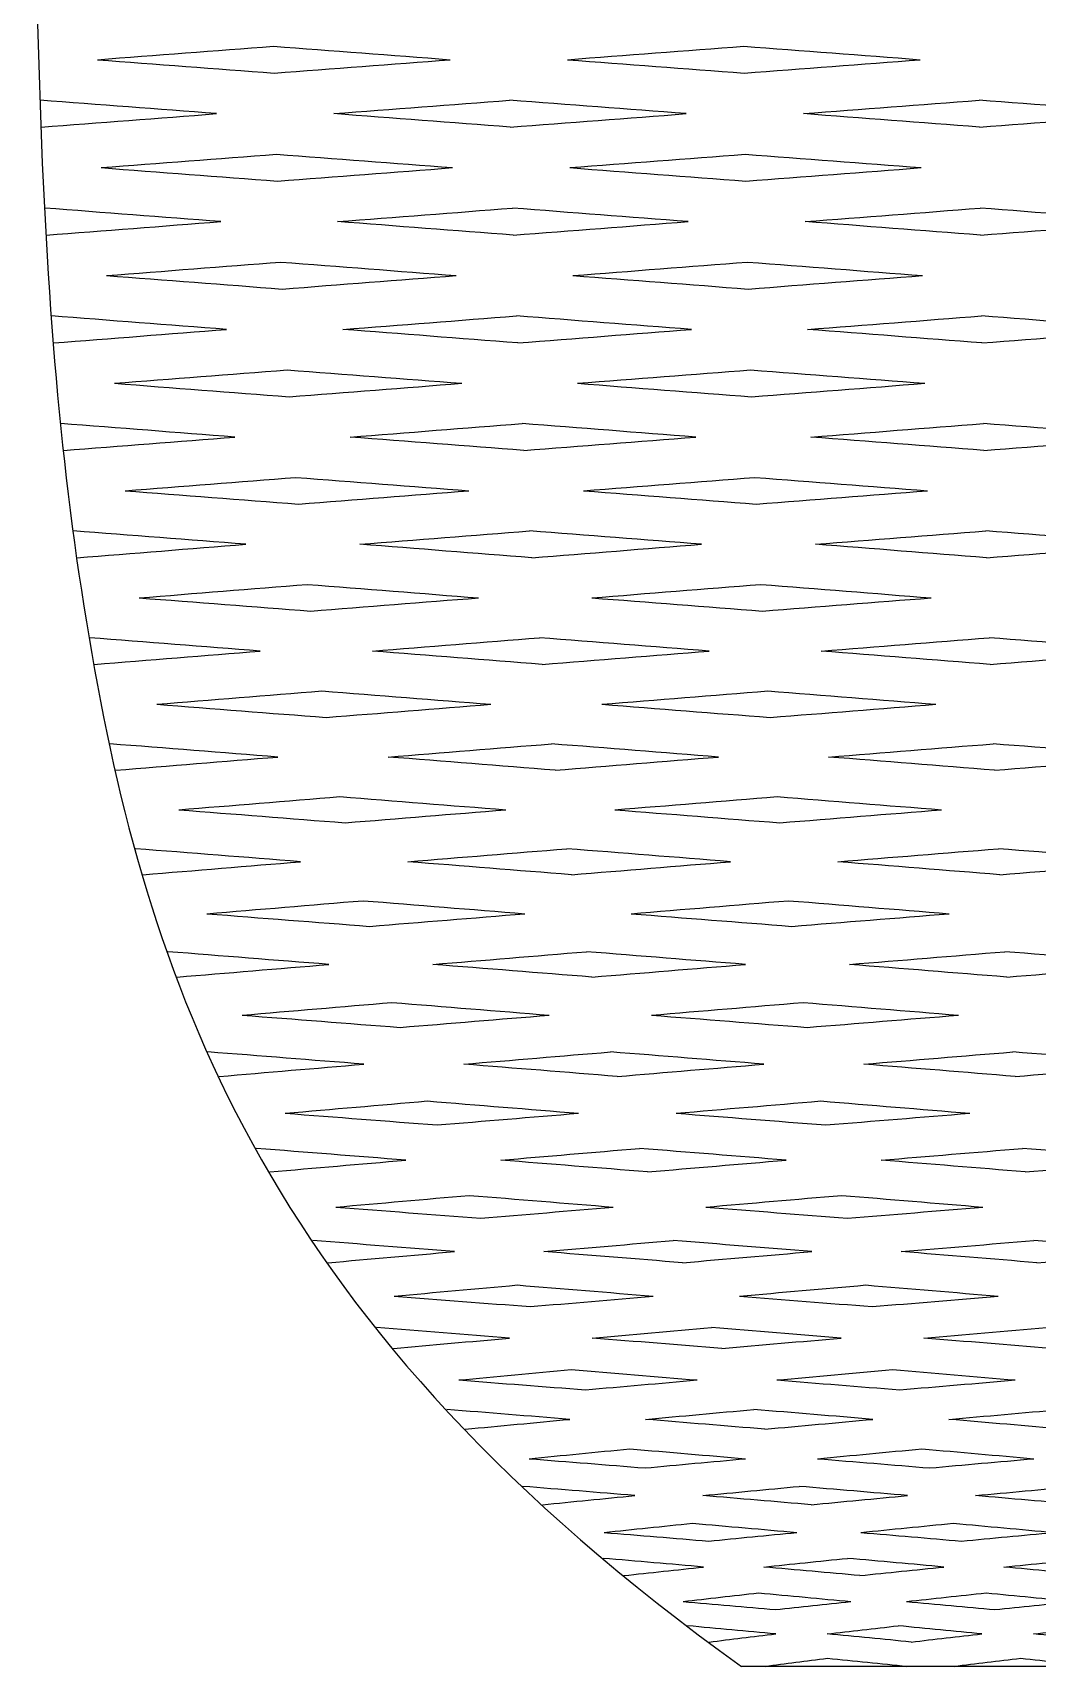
# Model space of a CAD drawing. Extents: x -15.8 to 22.7, y 5.7 to 11.5.
# Drawn here: x -2.965 to -1.208, y 5.681 to 8.537 of the extents above; entities that cross this region are included whole.
import ezdxf

# ---------------------------------------------------------------- set-up
doc = ezdxf.new("R2010")
doc.units = 0
doc.layers.add('DEFAULT', color=7, linetype='CONTINUOUS')

msp = doc.modelspace()

# ---------------------------------------------------------------- linework, layer by layer
at = {"layer": 'DEFAULT'}
msp.add_lwpolyline([(-0.073, 5.6805), (-1.7257, 5.6805)], dxfattribs=at)
for points in [[(-2.9653, 9.8123), (-2.9653, 8.6318), (-2.9653, 8.0416), (-2.862, 7.4513), (-2.7587, 6.861), (-2.5521, 6.2708), (-1.7257, 5.6805)], [(-2.8521, 8.4898), (-2.7495, 8.4977), (-2.6469, 8.5055), (-2.5443, 8.5134), (-2.4413, 8.5055), (-2.3384, 8.4977), (-2.2355, 8.4898)], [(-2.0299, 8.4898), (-1.9273, 8.4977), (-1.8246, 8.5055), (-1.7218, 8.5134), (-1.6189, 8.5055), (-1.5161, 8.4977), (-1.4133, 8.4898)], [(-2.8521, 8.4898), (-2.7491, 8.4819), (-2.6461, 8.4741), (-2.5431, 8.4662), (-2.4406, 8.4741), (-2.3381, 8.4819), (-2.2355, 8.4898)], [(-2.0299, 8.4898), (-1.927, 8.4819), (-1.8241, 8.4741), (-1.7213, 8.4662), (-1.6186, 8.4741), (-1.516, 8.4819), (-1.4133, 8.4898)], [(-2.9506, 8.3718), (-2.8483, 8.3797), (-2.746, 8.3875), (-2.6437, 8.3954), (-2.7465, 8.4032), (-2.8494, 8.4111), (-2.9523, 8.419)], [(-2.1301, 8.3718), (-2.2329, 8.3797), (-2.3356, 8.3875), (-2.4384, 8.3954), (-2.3361, 8.4032), (-2.2336, 8.4111), (-2.1312, 8.419)], [(-2.1301, 8.3718), (-2.0277, 8.3797), (-1.9253, 8.3875), (-1.8228, 8.3954), (-1.9256, 8.4032), (-2.0283, 8.4111), (-2.1312, 8.419)], [(-1.3096, 8.3718), (-1.4123, 8.3797), (-1.5149, 8.3875), (-1.6176, 8.3954), (-1.5151, 8.4032), (-1.4126, 8.4111), (-1.31, 8.419)], [(-1.3096, 8.3718), (-1.2071, 8.3797), (-1.1046, 8.3875), (-1.002, 8.3954), (-1.1046, 8.4032), (-1.2073, 8.4111), (-1.31, 8.419)], [(-2.8456, 8.301), (-2.7435, 8.3088), (-2.6412, 8.3167), (-2.539, 8.3246), (-2.4363, 8.3167), (-2.3336, 8.3088), (-2.231, 8.301)], [(-2.0262, 8.301), (-1.9239, 8.3088), (-1.8216, 8.3167), (-1.7192, 8.3246), (-1.6166, 8.3167), (-1.5141, 8.3088), (-1.4115, 8.301)], [(-2.8456, 8.301), (-2.7428, 8.2931), (-2.64, 8.2853), (-2.5373, 8.2774), (-2.4353, 8.2853), (-2.3332, 8.2931), (-2.231, 8.301)], [(-2.0262, 8.301), (-1.9235, 8.2931), (-1.8209, 8.2853), (-1.7183, 8.2774), (-1.6161, 8.2853), (-1.5139, 8.2931), (-1.4115, 8.301)], [(-2.9417, 8.1831), (-2.84, 8.1909), (-2.7383, 8.1988), (-2.6365, 8.2066), (-2.739, 8.2145), (-2.8416, 8.2224), (-2.9443, 8.2302)], [(-2.1248, 8.1831), (-2.2272, 8.1909), (-2.3296, 8.1988), (-2.4321, 8.2066), (-2.3302, 8.2145), (-2.2283, 8.2224), (-2.1263, 8.2302)], [(-2.1248, 8.1831), (-2.0229, 8.1909), (-1.921, 8.1988), (-1.819, 8.2066), (-1.9214, 8.2145), (-2.0238, 8.2224), (-2.1263, 8.2302)], [(-1.3079, 8.1831), (-1.4101, 8.1909), (-1.5123, 8.1988), (-1.6146, 8.2066), (-1.5126, 8.2145), (-1.4105, 8.2224), (-1.3084, 8.2302)], [(-1.3079, 8.1831), (-1.2058, 8.1909), (-1.1037, 8.1988), (-1.0016, 8.2066), (-1.1038, 8.2145), (-1.206, 8.2224), (-1.3084, 8.2302)], [(-2.836, 8.1123), (-2.7345, 8.1202), (-2.6329, 8.128), (-2.5312, 8.1359), (-2.4289, 8.128), (-2.3266, 8.1202), (-2.2245, 8.1123)], [(-2.0206, 8.1123), (-1.9189, 8.1202), (-1.8171, 8.128), (-1.7153, 8.1359), (-1.6132, 8.128), (-1.5111, 8.1202), (-1.409, 8.1123)], [(-2.836, 8.1123), (-2.7335, 8.1045), (-2.6311, 8.0966), (-2.5288, 8.0888), (-2.4274, 8.0966), (-2.326, 8.1045), (-2.2245, 8.1123)], [(-2.0206, 8.1123), (-1.9183, 8.1045), (-1.8162, 8.0966), (-1.7141, 8.0888), (-1.6125, 8.0966), (-1.5108, 8.1045), (-1.409, 8.1123)], [(-2.929, 7.9946), (-2.8281, 8.0024), (-2.7271, 8.0103), (-2.6261, 8.0181), (-2.7281, 8.026), (-2.8303, 8.0338), (-2.9326, 8.0417)], [(-2.1171, 7.9946), (-2.219, 8.0024), (-2.3209, 8.0103), (-2.4229, 8.0181), (-2.3218, 8.026), (-2.2206, 8.0338), (-2.1193, 8.0417)], [(-2.1171, 7.9946), (-2.016, 8.0024), (-1.9148, 8.0103), (-1.8135, 8.0181), (-1.9153, 8.026), (-2.0173, 8.0338), (-2.1193, 8.0417)], [(-1.3053, 7.9946), (-1.4069, 8.0024), (-1.5086, 8.0103), (-1.6104, 8.0181), (-1.509, 8.026), (-1.4076, 8.0338), (-1.306, 8.0417)], [(-1.3053, 7.9946), (-1.2039, 8.0024), (-1.1025, 8.0103), (-1.001, 8.0181), (-1.1026, 8.026), (-1.2042, 8.0338), (-1.306, 8.0417)], [(-2.8224, 7.9239), (-2.7217, 7.9318), (-2.621, 7.9396), (-2.5202, 7.9475), (-2.4184, 7.9396), (-2.3167, 7.9318), (-2.2151, 7.9239)], [(-2.0127, 7.9239), (-1.9118, 7.9318), (-1.8108, 7.9396), (-1.7098, 7.9475), (-1.6082, 7.9396), (-1.5068, 7.9318), (-1.4054, 7.9239)], [(-2.8224, 7.9239), (-2.7204, 7.9161), (-2.6185, 7.9083), (-2.5168, 7.9004), (-2.4163, 7.9083), (-2.3158, 7.9161), (-2.2151, 7.9239)], [(-2.0127, 7.9239), (-1.911, 7.9161), (-1.8095, 7.9083), (-1.7081, 7.9004), (-1.6073, 7.9083), (-1.5064, 7.9161), (-1.4054, 7.9239)], [(-2.9113, 7.8065), (-2.8115, 7.8143), (-2.7116, 7.8221), (-2.6116, 7.83), (-2.713, 7.8378), (-2.8145, 7.8456), (-2.9162, 7.8534)], [(-2.1065, 7.8065), (-2.2076, 7.8143), (-2.3088, 7.8221), (-2.4102, 7.83), (-2.3101, 7.8378), (-2.2098, 7.8456), (-2.1095, 7.8534)], [(-2.1065, 7.8065), (-2.0064, 7.8143), (-1.9062, 7.8221), (-1.8059, 7.83), (-1.9069, 7.8378), (-2.0081, 7.8456), (-2.1095, 7.8534)], [(-1.3018, 7.8065), (-1.4025, 7.8143), (-1.5034, 7.8221), (-1.6044, 7.83), (-1.504, 7.8378), (-1.4034, 7.8456), (-1.3028, 7.8534)], [(-1.3018, 7.8065), (-1.2013, 7.8143), (-1.1008, 7.8221), (-1.0001, 7.83), (-1.1009, 7.8378), (-1.2018, 7.8456), (-1.3028, 7.8534)], [(-2.8037, 7.736), (-2.7042, 7.7438), (-2.6047, 7.7517), (-2.505, 7.7595), (-2.404, 7.7517), (-2.3031, 7.7438), (-2.2023, 7.736)], [(-2.0019, 7.736), (-1.9021, 7.7438), (-1.8022, 7.7517), (-1.7022, 7.7595), (-1.6015, 7.7517), (-1.501, 7.7438), (-1.4005, 7.736)], [(-2.8037, 7.736), (-2.7025, 7.7282), (-2.6014, 7.7204), (-2.5004, 7.7126), (-2.4012, 7.7204), (-2.3019, 7.7282), (-2.2023, 7.736)], [(-2.0019, 7.736), (-1.9011, 7.7282), (-1.8004, 7.7204), (-1.6999, 7.7126), (-1.6003, 7.7204), (-1.5005, 7.7282), (-1.4005, 7.736)], [(-2.8878, 7.619), (-2.7894, 7.6268), (-2.6909, 7.6346), (-2.5923, 7.6424), (-2.6928, 7.6502), (-2.7934, 7.658), (-2.8942, 7.6658)], [(-2.0924, 7.619), (-2.1925, 7.6268), (-2.2927, 7.6346), (-2.3931, 7.6424), (-2.2943, 7.6502), (-2.1954, 7.658), (-2.0963, 7.6658)], [(-2.0924, 7.619), (-1.9937, 7.6268), (-1.8947, 7.6346), (-1.7956, 7.6424), (-1.8957, 7.6502), (-1.9959, 7.658), (-2.0963, 7.6658)], [(-1.2971, 7.619), (-1.3967, 7.6268), (-1.4965, 7.6346), (-1.5965, 7.6424), (-1.4973, 7.6502), (-1.3979, 7.658), (-1.2984, 7.6658)], [(-1.2971, 7.619), (-1.1979, 7.6268), (-1.0985, 7.6346), (-0.999, 7.6424), (-1.0986, 7.6502), (-1.1984, 7.658), (-1.2984, 7.6658)], [(-2.7792, 7.5488), (-2.6813, 7.5566), (-2.5832, 7.5644), (-2.485, 7.5722), (-2.385, 7.5644), (-2.2852, 7.5566), (-2.1856, 7.5488)], [(-1.9877, 7.5488), (-1.8894, 7.5566), (-1.7908, 7.5644), (-1.6922, 7.5722), (-1.5926, 7.5644), (-1.4933, 7.5566), (-1.3941, 7.5488)], [(-2.7792, 7.5488), (-2.679, 7.5411), (-2.5789, 7.5333), (-2.4791, 7.5256), (-2.3815, 7.5333), (-2.2836, 7.5411), (-2.1856, 7.5488)], [(-1.9877, 7.5488), (-1.888, 7.5411), (-1.7885, 7.5333), (-1.6893, 7.5256), (-1.5911, 7.5333), (-1.4927, 7.5411), (-1.3941, 7.5488)], [(-2.8578, 7.4325), (-2.7613, 7.4403), (-2.6645, 7.448), (-2.5675, 7.4558), (-2.6668, 7.4635), (-2.7662, 7.4713), (-2.8659, 7.479)], [(-2.0744, 7.4325), (-2.1732, 7.4403), (-2.2721, 7.448), (-2.3712, 7.4558), (-2.2741, 7.4635), (-2.1768, 7.4713), (-2.0793, 7.479)], [(-2.0744, 7.4325), (-1.9773, 7.4403), (-1.88, 7.448), (-1.7825, 7.4558), (-1.8812, 7.4635), (-1.9802, 7.4713), (-2.0793, 7.479)], [(-1.2911, 7.4325), (-1.3893, 7.4403), (-1.4877, 7.448), (-1.5863, 7.4558), (-1.4886, 7.4635), (-1.3908, 7.4713), (-1.2927, 7.479)], [(-1.2911, 7.4325), (-1.1934, 7.4403), (-1.0956, 7.448), (-0.9975, 7.4558), (-1.0957, 7.4635), (-1.1941, 7.4713), (-1.2927, 7.479)], [(-2.7483, 7.3627), (-2.6523, 7.3705), (-2.5561, 7.3782), (-2.4596, 7.386), (-2.361, 7.3782), (-2.2626, 7.3705), (-2.1644, 7.3627)], [(-1.9698, 7.3627), (-1.8733, 7.3705), (-1.7765, 7.3782), (-1.6795, 7.386), (-1.5815, 7.3782), (-1.4836, 7.3705), (-1.386, 7.3627)], [(-2.7483, 7.3627), (-2.6494, 7.355), (-2.5507, 7.3473), (-2.4523, 7.3397), (-2.3566, 7.3473), (-2.2607, 7.355), (-2.1644, 7.3627)], [(-1.9698, 7.3627), (-1.8716, 7.355), (-1.7736, 7.3473), (-1.6759, 7.3397), (-1.5795, 7.3473), (-1.4828, 7.355), (-1.386, 7.3627)], [(-2.8202, 7.2474), (-2.7259, 7.2551), (-2.6313, 7.2628), (-2.5364, 7.2705), (-2.6341, 7.2782), (-2.7321, 7.2858), (-2.8304, 7.2935)], [(-2.0519, 7.2474), (-2.1489, 7.2551), (-2.2462, 7.2628), (-2.3438, 7.2705), (-2.2488, 7.2782), (-2.1535, 7.2858), (-2.058, 7.2935)], [(-2.0519, 7.2474), (-1.9569, 7.2551), (-1.8616, 7.2628), (-1.766, 7.2705), (-1.8631, 7.2782), (-1.9604, 7.2858), (-2.058, 7.2935)], [(-1.2835, 7.2474), (-1.3799, 7.2551), (-1.4766, 7.2628), (-1.5735, 7.2705), (-1.4778, 7.2782), (-1.3818, 7.2858), (-1.2856, 7.2935)], [(-1.2835, 7.2474), (-1.1878, 7.2551), (-1.0919, 7.2628), (-0.9957, 7.2705), (-1.0921, 7.2782), (-1.1887, 7.2858), (-1.2856, 7.2935)], [(-2.7097, 7.1782), (-2.616, 7.1859), (-2.5221, 7.1936), (-2.4279, 7.2013), (-2.331, 7.1936), (-2.2344, 7.1859), (-2.138, 7.1782)], [(-1.9474, 7.1782), (-1.8531, 7.1859), (-1.7585, 7.1936), (-1.6636, 7.2013), (-1.5674, 7.1936), (-1.4715, 7.1859), (-1.3758, 7.1782)], [(-2.7097, 7.1782), (-2.6123, 7.1707), (-2.5153, 7.1631), (-2.4186, 7.1555), (-2.3254, 7.1631), (-2.2319, 7.1707), (-2.138, 7.1782)], [(-1.9474, 7.1782), (-1.851, 7.1707), (-1.7548, 7.1631), (-1.659, 7.1555), (-1.5649, 7.1631), (-1.4705, 7.1707), (-1.3758, 7.1782)], [(-2.7726, 7.0647), (-2.6811, 7.0722), (-2.5893, 7.0798), (-2.4971, 7.0874), (-2.5929, 7.095), (-2.6891, 7.1025), (-2.7855, 7.1101)], [(-2.0233, 7.0647), (-2.1183, 7.0722), (-2.2136, 7.0798), (-2.3091, 7.0874), (-2.2168, 7.095), (-2.1241, 7.1025), (-2.0311, 7.1101)], [(-2.0233, 7.0647), (-1.931, 7.0722), (-1.8383, 7.0798), (-1.7452, 7.0874), (-1.8402, 7.095), (-1.9355, 7.1025), (-2.0311, 7.1101)], [(-1.274, 7.0647), (-1.3681, 7.0722), (-1.4625, 7.0798), (-1.5573, 7.0874), (-1.464, 7.095), (-1.3705, 7.1025), (-1.2766, 7.1101)], [(-1.274, 7.0647), (-1.1808, 7.0722), (-1.0872, 7.0798), (-0.9934, 7.0874), (-1.0875, 7.095), (-1.1819, 7.1025), (-1.2766, 7.1101)], [(-2.6605, 6.9965), (-2.5699, 7.0041), (-2.4789, 7.0117), (-2.3876, 7.0193), (-2.2929, 7.0117), (-2.1985, 7.0041), (-2.1044, 6.9965)], [(-1.919, 6.9965), (-1.8275, 7.0041), (-1.7357, 7.0117), (-1.6435, 7.0193), (-1.5496, 7.0117), (-1.4561, 7.0041), (-1.3628, 6.9965)], [(-2.6605, 6.9965), (-2.5653, 6.9891), (-2.4704, 6.9818), (-2.376, 6.9744), (-2.2858, 6.9818), (-2.1953, 6.9891), (-2.1044, 6.9965)], [(-1.919, 6.9965), (-1.8248, 6.9891), (-1.731, 6.9818), (-1.6377, 6.9744), (-1.5465, 6.9818), (-1.4549, 6.9891), (-1.3628, 6.9965)], [(-2.7127, 6.8857), (-2.6247, 6.8931), (-2.5363, 6.9004), (-2.4476, 6.9078), (-2.5409, 6.9152), (-2.6347, 6.9226), (-2.7289, 6.93)], [(-1.9874, 6.8857), (-2.0796, 6.8931), (-2.1723, 6.9004), (-2.2654, 6.9078), (-2.1764, 6.9152), (-2.0869, 6.9226), (-1.9971, 6.93)], [(-1.9874, 6.8857), (-1.8983, 6.8931), (-1.8089, 6.9004), (-1.719, 6.9078), (-1.8113, 6.9152), (-1.904, 6.9226), (-1.9971, 6.93)], [(-1.2621, 6.8857), (-1.3533, 6.8931), (-1.4449, 6.9004), (-1.5369, 6.9078), (-1.4468, 6.9152), (-1.3562, 6.9226), (-1.2653, 6.93)], [(-1.2621, 6.8857), (-1.1719, 6.8931), (-1.0814, 6.9004), (-0.9905, 6.9078), (-1.0817, 6.9152), (-1.1733, 6.9226), (-1.2653, 6.93)], [(-2.5989, 6.8191), (-2.512, 6.8265), (-2.4247, 6.8339), (-2.337, 6.8413), (-2.245, 6.8339), (-2.1534, 6.8265), (-2.0622, 6.8191)], [(-1.8833, 6.8191), (-1.7954, 6.8265), (-1.707, 6.8339), (-1.6182, 6.8413), (-1.5273, 6.8339), (-1.4368, 6.8265), (-1.3466, 6.8191)], [(-2.5989, 6.8191), (-2.5063, 6.812), (-2.4142, 6.8048), (-2.3227, 6.7977), (-2.2363, 6.8048), (-2.1495, 6.812), (-2.0622, 6.8191)], [(-1.8833, 6.8191), (-1.7921, 6.812), (-1.7013, 6.8048), (-1.611, 6.7977), (-1.5234, 6.8048), (-1.4353, 6.812), (-1.3466, 6.8191)], [(-2.6389, 6.7119), (-2.5552, 6.7191), (-2.471, 6.7262), (-2.3864, 6.7334), (-2.4767, 6.7405), (-2.5674, 6.7477), (-2.6587, 6.7548)], [(-1.9431, 6.7119), (-2.0321, 6.7191), (-2.1215, 6.7262), (-2.2114, 6.7334), (-2.1264, 6.7405), (-2.0409, 6.7477), (-1.955, 6.7548)], [(-1.9431, 6.7119), (-1.8581, 6.7191), (-1.7726, 6.7262), (-1.6866, 6.7334), (-1.7756, 6.7405), (-1.865, 6.7477), (-1.955, 6.7548)], [(-1.2473, 6.7119), (-1.3349, 6.7191), (-1.4231, 6.7262), (-1.5117, 6.7334), (-1.4254, 6.7405), (-1.3386, 6.7477), (-1.2512, 6.7548)], [(-1.2473, 6.7119), (-1.161, 6.7191), (-1.0742, 6.7262), (-0.9869, 6.7334), (-1.0745, 6.7405), (-1.1626, 6.7477), (-1.2512, 6.7548)], [(-2.5237, 6.6476), (-2.4414, 6.6548), (-2.3585, 6.6619), (-2.2752, 6.6691), (-2.1866, 6.6619), (-2.0984, 6.6548), (-2.0108, 6.6476)], [(-1.8398, 6.6476), (-1.7561, 6.6548), (-1.6719, 6.6619), (-1.5873, 6.6691), (-1.5, 6.6619), (-1.4132, 6.6548), (-1.3268, 6.6476)], [(-2.5237, 6.6476), (-2.4345, 6.6408), (-2.3459, 6.634), (-2.2579, 6.6271), (-2.1761, 6.634), (-2.0937, 6.6408), (-2.0108, 6.6476)], [(-1.8398, 6.6476), (-1.7522, 6.6408), (-1.6651, 6.634), (-1.5786, 6.6271), (-1.4953, 6.634), (-1.4114, 6.6408), (-1.3268, 6.6476)], [(-2.5508, 6.545), (-2.4721, 6.5519), (-2.3929, 6.5587), (-2.313, 6.5656), (-2.3995, 6.5724), (-2.4865, 6.5792), (-2.5742, 6.5861)], [(-1.8902, 6.545), (-1.9751, 6.5519), (-2.0606, 6.5587), (-2.1467, 6.5656), (-2.0665, 6.5724), (-1.9857, 6.5792), (-1.9043, 6.5861)], [(-1.8902, 6.545), (-1.81, 6.5519), (-1.7292, 6.5587), (-1.6478, 6.5656), (-1.7327, 6.5724), (-1.8182, 6.5792), (-1.9043, 6.5861)], [(-1.2297, 6.545), (-1.313, 6.5519), (-1.3969, 6.5587), (-1.4815, 6.5656), (-1.3997, 6.5724), (-1.3173, 6.5792), (-1.2343, 6.5861)], [(-1.2297, 6.545), (-1.1479, 6.5519), (-1.0655, 6.5587), (-0.9825, 6.5656), (-1.0659, 6.5724), (-1.1498, 6.5792), (-1.2343, 6.5861)], [(-2.4349, 6.4835), (-2.3578, 6.4903), (-2.2801, 6.4972), (-2.2018, 6.504), (-2.1173, 6.4972), (-2.0334, 6.4903), (-1.95, 6.4835)], [(-1.7884, 6.4835), (-1.7097, 6.4903), (-1.6304, 6.4972), (-1.5506, 6.504), (-1.4676, 6.4972), (-1.3853, 6.4903), (-1.3035, 6.4835)], [(-2.4349, 6.4835), (-2.3499, 6.477), (-2.2655, 6.4705), (-2.1818, 6.464), (-2.1052, 6.4705), (-2.0279, 6.477), (-1.95, 6.4835)], [(-1.7884, 6.4835), (-1.7051, 6.477), (-1.6225, 6.4705), (-1.5406, 6.464), (-1.4622, 6.4705), (-1.3832, 6.477), (-1.3035, 6.4835)], [(-2.4489, 6.3862), (-2.3758, 6.3927), (-2.3022, 6.3992), (-2.2278, 6.4057), (-2.3097, 6.4122), (-2.3923, 6.4186), (-2.4756, 6.4251)], [(-1.8291, 6.3862), (-1.9092, 6.3927), (-1.99, 6.3992), (-2.0715, 6.4057), (-1.9967, 6.4122), (-1.9213, 6.4186), (-1.8451, 6.4251)], [(-1.8291, 6.3862), (-1.7543, 6.3927), (-1.6788, 6.3992), (-1.6027, 6.4057), (-1.6828, 6.4122), (-1.7636, 6.4186), (-1.8451, 6.4251)], [(-1.2093, 6.3862), (-1.2876, 6.3927), (-1.3667, 6.3992), (-1.4464, 6.4057), (-1.3698, 6.4122), (-1.2926, 6.4186), (-1.2146, 6.4251)], [(-1.2093, 6.3862), (-1.1327, 6.3927), (-1.0555, 6.3992), (-0.9775, 6.4057), (-1.0559, 6.4122), (-1.1349, 6.4186), (-1.2146, 6.4251)], [(-2.3333, 6.3278), (-2.262, 6.3343), (-2.1901, 6.3408), (-2.1176, 6.3473), (-2.0379, 6.3408), (-1.9588, 6.3343), (-1.8805, 6.3278)], [(-1.7295, 6.3278), (-1.6565, 6.3343), (-1.5828, 6.3408), (-1.5085, 6.3473), (-1.4306, 6.3408), (-1.3533, 6.3343), (-1.2767, 6.3278)], [(-2.3333, 6.3278), (-2.2531, 6.3217), (-2.1737, 6.3156), (-2.095, 6.3095), (-2.0242, 6.3156), (-1.9527, 6.3217), (-1.8805, 6.3278)], [(-1.7295, 6.3278), (-1.6513, 6.3217), (-1.5739, 6.3156), (-1.4972, 6.3095), (-1.4244, 6.3156), (-1.351, 6.3217), (-1.2767, 6.3278)], [(-2.3343, 6.2362), (-2.2675, 6.2423), (-2.2, 6.2484), (-2.1317, 6.2545), (-2.2084, 6.2606), (-2.2859, 6.2667), (-2.3641, 6.2728)], [(-1.7604, 6.2362), (-1.8351, 6.2423), (-1.9105, 6.2484), (-1.9867, 6.2545), (-1.918, 6.2606), (-1.8485, 6.2667), (-1.7782, 6.2728)], [(-1.7604, 6.2362), (-1.6916, 6.2423), (-1.6221, 6.2484), (-1.5518, 6.2545), (-1.6265, 6.2606), (-1.702, 6.2667), (-1.7782, 6.2728)], [(-1.1864, 6.2362), (-1.2591, 6.2423), (-1.3326, 6.2484), (-1.4068, 6.2545), (-1.3361, 6.2606), (-1.2646, 6.2667), (-1.1923, 6.2728)], [(-2.2202, 6.1812), (-2.1554, 6.1873), (-2.0898, 6.1934), (-2.0235, 6.1995), (-1.9493, 6.1934), (-1.8758, 6.1873), (-1.8031, 6.1812)], [(-1.6641, 6.1812), (-1.5973, 6.1873), (-1.5297, 6.1934), (-1.4615, 6.1995), (-1.3892, 6.1934), (-1.3177, 6.1873), (-1.247, 6.1812)], [(-2.2202, 6.1812), (-2.1455, 6.1754), (-2.0717, 6.1697), (-1.9987, 6.164), (-1.9343, 6.1697), (-1.8691, 6.1754), (-1.8031, 6.1812)], [(-1.6641, 6.1812), (-1.5916, 6.1754), (-1.5199, 6.1697), (-1.449, 6.164), (-1.3825, 6.1697), (-1.3151, 6.1754), (-1.247, 6.1812)], [(-2.2088, 6.0952), (-2.1487, 6.1009), (-2.0878, 6.1066), (-2.0261, 6.1124), (-2.097, 6.1181), (-2.1687, 6.1238), (-2.2411, 6.1296)], [(-1.685, 6.0952), (-1.7537, 6.1009), (-1.8233, 6.1066), (-1.8936, 6.1124), (-1.8313, 6.1181), (-1.7683, 6.1238), (-1.7045, 6.1296)], [(-1.685, 6.0952), (-1.6228, 6.1009), (-1.5598, 6.1066), (-1.4959, 6.1124), (-1.5646, 6.1181), (-1.6341, 6.1238), (-1.7045, 6.1296)], [(-1.1613, 6.0952), (-1.2278, 6.1009), (-1.2952, 6.1066), (-1.3633, 6.1124), (-1.299, 6.1181), (-1.2338, 6.1238), (-1.1677, 6.1296)], [(-2.0972, 6.0436), (-2.0393, 6.0493), (-1.9806, 6.055), (-1.921, 6.0608), (-1.8529, 6.055), (-1.7855, 6.0493), (-1.719, 6.0436)], [(-1.5929, 6.0436), (-1.5328, 6.0493), (-1.4719, 6.055), (-1.4102, 6.0608), (-1.3442, 6.055), (-1.279, 6.0493), (-1.2146, 6.0436)], [(-2.0972, 6.0436), (-2.0287, 6.0382), (-1.9611, 6.0328), (-1.8943, 6.0274), (-1.8367, 6.0328), (-1.7783, 6.0382), (-1.719, 6.0436)], [(-1.5929, 6.0436), (-1.5267, 6.0382), (-1.4613, 6.0328), (-1.3968, 6.0274), (-1.337, 6.0328), (-1.2762, 6.0382), (-1.2146, 6.0436)], [(-2.074, 5.963), (-2.021, 5.9684), (-1.9671, 5.9737), (-1.9124, 5.9791), (-1.9769, 5.9845), (-2.0423, 5.9898), (-2.1085, 5.9952)], [(-1.6041, 5.963), (-1.6663, 5.9684), (-1.7294, 5.9737), (-1.7933, 5.9791), (-1.738, 5.9845), (-1.6819, 5.9898), (-1.6248, 5.9952)], [(-1.6041, 5.963), (-1.5489, 5.9684), (-1.4927, 5.9737), (-1.4357, 5.9791), (-1.4979, 5.9845), (-1.5609, 5.9898), (-1.6248, 5.9952)], [(-1.1343, 5.963), (-1.1942, 5.9684), (-1.2549, 5.9737), (-1.3165, 5.9791), (-1.259, 5.9845), (-1.2005, 5.9898), (-1.1412, 5.9952)], [(-1.966, 5.9146), (-1.9154, 5.92), (-1.8638, 5.9254), (-1.8114, 5.9308), (-1.7498, 5.9254), (-1.6891, 5.92), (-1.6292, 5.9146)], [(-1.966, 5.9146), (-1.9042, 5.9096), (-1.8432, 5.9046), (-1.7831, 5.8995), (-1.7327, 5.9046), (-1.6814, 5.9096), (-1.6292, 5.9146)], [(-1.5169, 5.9146), (-1.4639, 5.92), (-1.4101, 5.9254), (-1.3554, 5.9308), (-1.2961, 5.9254), (-1.2377, 5.92), (-1.1801, 5.9146)], [(-1.5169, 5.9146), (-1.4575, 5.9096), (-1.3989, 5.9046), (-1.3412, 5.8995), (-1.2884, 5.9046), (-1.2347, 5.9096), (-1.1801, 5.9146)], [(-1.9314, 5.8392), (-1.8858, 5.8442), (-1.8394, 5.8492), (-1.792, 5.8542), (-1.8497, 5.8593), (-1.9082, 5.8643), (-1.9677, 5.8693)], [(-1.5186, 5.8392), (-1.5738, 5.8442), (-1.63, 5.8492), (-1.687, 5.8542), (-1.639, 5.8593), (-1.5902, 5.8643), (-1.5404, 5.8693)], [(-1.5186, 5.8392), (-1.4706, 5.8442), (-1.4217, 5.8492), (-1.372, 5.8542), (-1.4272, 5.8593), (-1.4833, 5.8643), (-1.5404, 5.8693)], [(-1.1058, 5.8392), (-1.1586, 5.8442), (-1.2123, 5.8492), (-1.2669, 5.8542), (-1.2166, 5.8593), (-1.1653, 5.8643), (-1.1131, 5.8693)], [(-1.828, 5.7939), (-1.7849, 5.7989), (-1.7409, 5.8039), (-1.6959, 5.809), (-1.6413, 5.8039), (-1.5876, 5.7989), (-1.5348, 5.7939)], [(-1.437, 5.7939), (-1.3915, 5.7989), (-1.345, 5.8039), (-1.2977, 5.809), (-1.2455, 5.8039), (-1.1942, 5.7989), (-1.1438, 5.7939)], [(-1.828, 5.7939), (-1.7732, 5.7891), (-1.7193, 5.7844), (-1.6663, 5.7797), (-1.6234, 5.7844), (-1.5796, 5.7891), (-1.5348, 5.7939)], [(-1.437, 5.7939), (-1.3847, 5.7891), (-1.3333, 5.7844), (-1.2828, 5.7797), (-1.2374, 5.7844), (-1.1911, 5.7891), (-1.1438, 5.7939)], [(-1.7824, 5.723), (-1.7446, 5.7278), (-1.7058, 5.7325), (-1.666, 5.7372), (-1.7165, 5.7419), (-1.7679, 5.7466), (-1.8202, 5.7514)], [(-1.4292, 5.723), (-1.4771, 5.7278), (-1.526, 5.7325), (-1.5758, 5.7372), (-1.5355, 5.7419), (-1.4942, 5.7466), (-1.4519, 5.7514)], [(-1.4292, 5.723), (-1.3888, 5.7278), (-1.3475, 5.7325), (-1.3053, 5.7372), (-1.3532, 5.7419), (-1.4021, 5.7466), (-1.4519, 5.7514)], [(-1.076, 5.723), (-1.1214, 5.7278), (-1.1678, 5.7325), (-1.2151, 5.7372), (-1.1722, 5.7419), (-1.1283, 5.7466), (-1.0836, 5.7514)], [(-1.6844, 5.6805), (-1.6491, 5.6853), (-1.6128, 5.69), (-1.5756, 5.6947), (-1.5283, 5.69), (-1.4819, 5.6853), (-1.4365, 5.6805)], [(-1.3539, 5.6805), (-1.316, 5.6853), (-1.2772, 5.69), (-1.2375, 5.6947), (-1.1927, 5.69), (-1.1489, 5.6853), (-1.106, 5.6805)]]:
    msp.add_open_spline(points, degree=3, knots=[0, 0, 0, 0, 1, 1, 1, 2, 2, 2, 2], dxfattribs=at)

doc.saveas('drawing.dxf')
